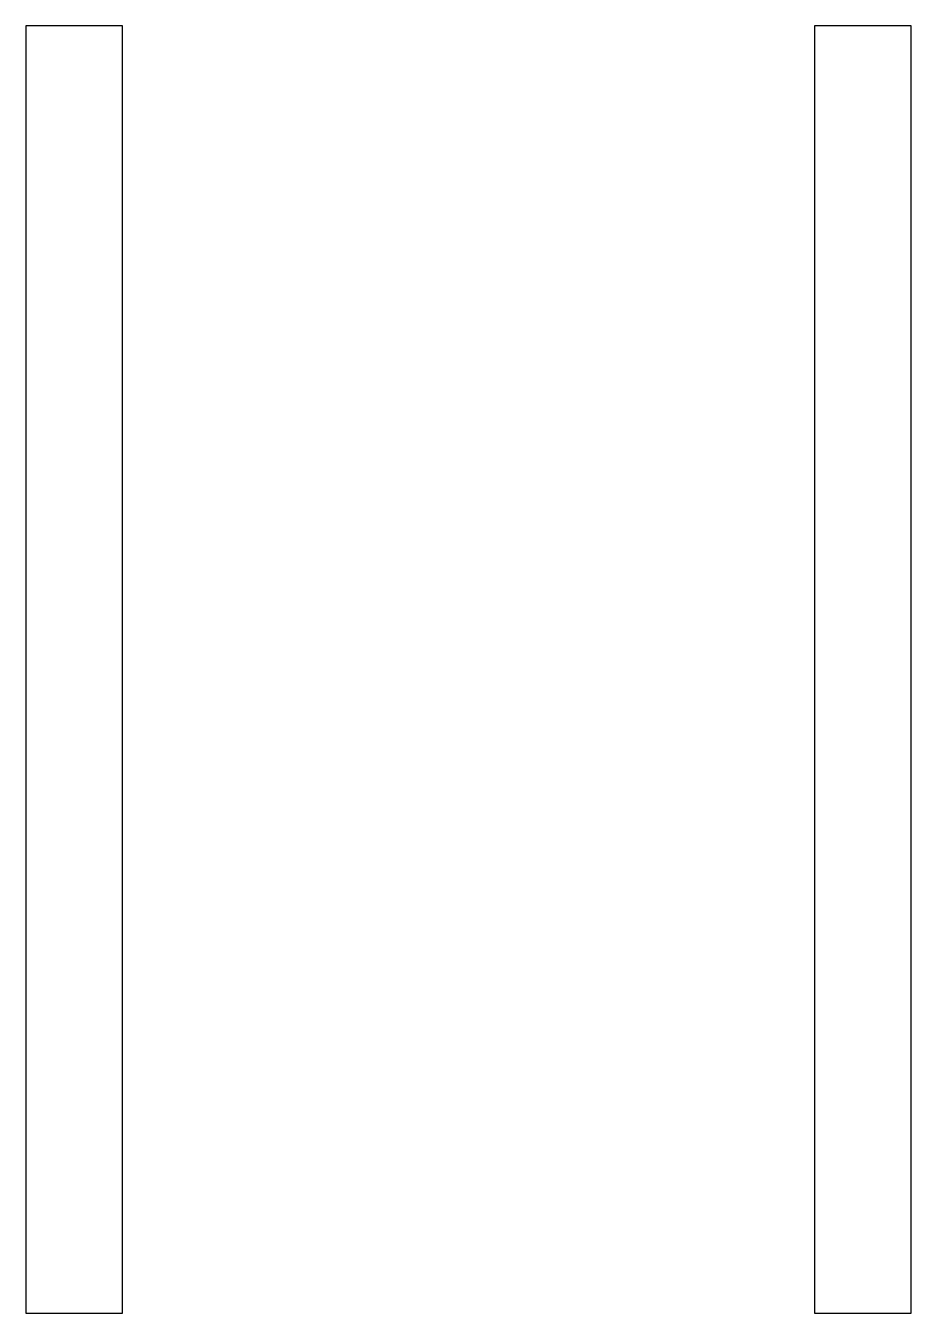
# Model space of a CAD drawing. Extents: x -203 to 203, y -295 to 295.
import ezdxf

# ---------------------------------------------------------------- set-up
doc = ezdxf.new("R2010")
doc.units = 0
doc.layers.get('0').update_dxf_attribs({"linetype": 'CONTINUOUS'})

msp = doc.modelspace()

# ---------------------------------------------------------------- linework, layer by layer
for points in [[(-158.75, 295.275), (-203.2, 295.275), (-203.2, -295.275), (-158.75, -295.275)], [(203.2, 295.275), (158.75, 295.275), (158.75, -295.275), (203.2, -295.275)]]:
    msp.add_lwpolyline(points, close=True)

doc.saveas('drawing.dxf')
